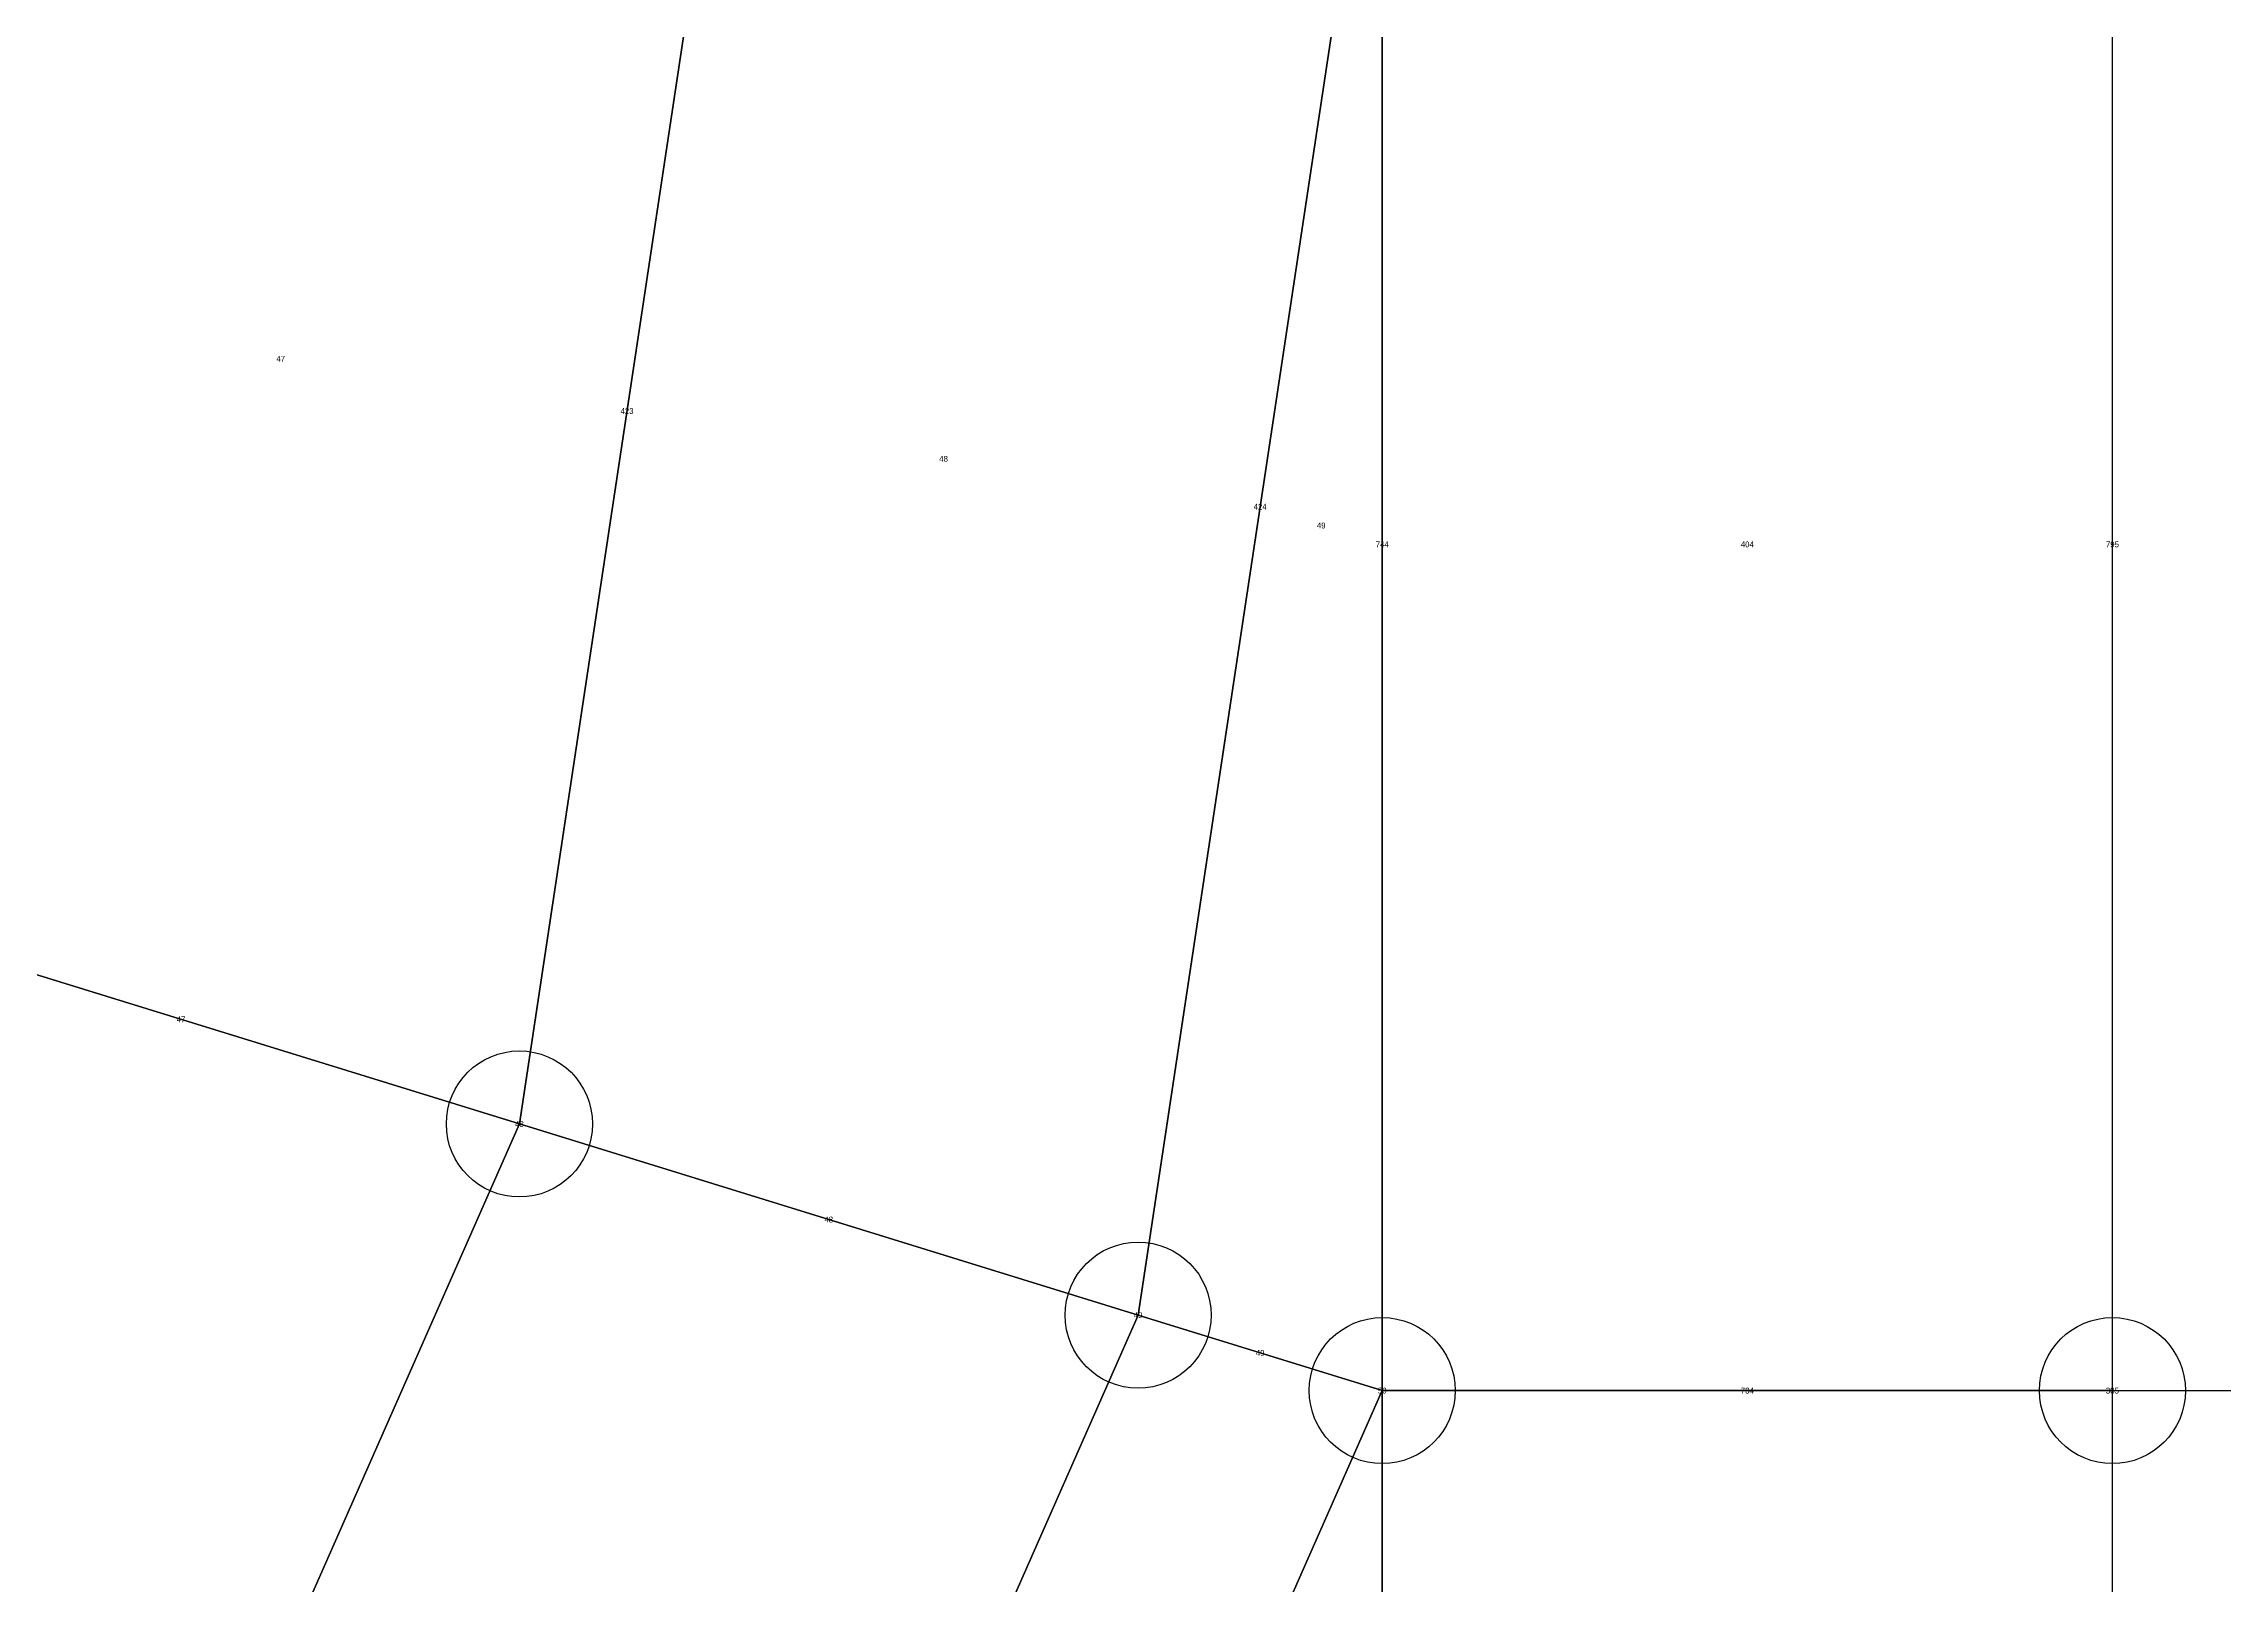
# Model space of a CAD drawing. Extents: x -2.75 to 2.75, y -2.5 to 2.5.
# Drawn here: x 1.417 to 2.163, y -0.646 to -0.118 of the extents above; entities that cross this region are included whole.
import ezdxf
from ezdxf.enums import TextEntityAlignment as Align

# ---------------------------------------------------------------- set-up
doc = ezdxf.new("R2010")
doc.units = 0
doc.header["$MEASUREMENT"] = 0
doc.header["$PDMODE"] = 33
doc.header["$PDSIZE"] = 0.05
for name, color, linetype in [('BRANCHE ESTERNO', 1, 'Continuous'), ('BRANCHE INTERNO', 7, 'Continuous'), ('BRANCHES-Index', 7, 'Continuous'), ('Faces', 7, 'Continuous'), ('Faces-Index', 7, 'Continuous'), ('NODI-Index', 7, 'Continuous'), ('NODO INTRADOSSO INTERNO', 7, 'Continuous')]:
    doc.layers.add(name, color=color, linetype=linetype)

msp = doc.modelspace()

# ---------------------------------------------------------------- linework, layer by layer
at = {"layer": 'BRANCHE ESTERNO'}
for p, q in [((1.57958, -0.48812, 2.07314), (1.65328, 0, 2.07314)), ((1.79142, -0.55358, 1.875), (1.875, 0, 1.875)), ((1.4253, -0.83777, 2.07314), (1.57958, -0.48812, 2.07314)), ((1.61644, -0.95012, 1.875), (1.79142, -0.55358, 1.875)), ((1.69186, -0.99445, 1.78323), (1.875, -0.57941, 1.78323)), ((2.125, -0.57941, 1.78323), (2.725, -0.57941, 1.90823))]:
    msp.add_line(p, q, dxfattribs=at)
at = {"layer": 'BRANCHE INTERNO'}
for p, q in [((1.875, -0.57941, 1.78323), (1.875, 0, 1.875)), ((2.125, -0.57941, 1.78323), (2.125, 0, 1.875)), ((1.34787, -0.41652, 2.24522), (1.57958, -0.48812, 2.07314)), ((1.57958, -0.48812, 2.07314), (1.79142, -0.55358, 1.875)), ((1.79142, -0.55358, 1.875), (1.875, -0.57941, 1.78323)), ((1.875, -1.1021, 1.51691), (1.875, -0.57941, 1.78323)), ((1.875, -0.57941, 1.78323), (2.125, -0.57941, 1.78323)), ((2.125, -1.1021, 1.51691), (2.125, -0.57941, 1.78323))]:
    msp.add_line(p, q, dxfattribs=at)
at = {"layer": 'Faces'}
for points in [[(1.34787, -0.41652, 2.24522), (1.41076, 0, 2.24522), (1.65328, 0, 2.07314), (1.57958, -0.48812, 2.07314)], [(1.57958, -0.48812, 2.07314), (1.65328, 0, 2.07314), (1.875, 0, 1.875), (1.79142, -0.55358, 1.875)], [(1.79142, -0.55358, 1.875), (1.875, 0, 1.875), (1.875, 0, 1.875), (1.875, -0.57941, 1.78323)], [(1.875, -0.57941, 1.78323), (2.125, -0.57941, 1.78323), (2.125, 0, 1.875), (1.875, 0, 1.875)], [(1.21622, -0.71488, 2.24522), (1.34787, -0.41652, 2.24522), (1.57958, -0.48812, 2.07314), (1.4253, -0.83777, 2.07314)], [(1.4253, -0.83777, 2.07314), (1.57958, -0.48812, 2.07314), (1.79142, -0.55358, 1.875), (1.61644, -0.95012, 1.875)], [(1.61644, -0.95012, 1.875), (1.79142, -0.55358, 1.875), (1.875, -0.57941, 1.78323), (1.69186, -0.99445, 1.78323)], [(1.69186, -0.99445, 1.78323), (1.875, -0.57941, 1.78323), (1.875, -0.57941, 1.78323), (1.875, -1.1021, 1.51691)], [(1.875, -1.1021, 1.51691), (2.125, -1.1021, 1.51691), (2.125, -0.57941, 1.78323), (1.875, -0.57941, 1.78323)]]:
    msp.add_3dface(points, dxfattribs=at)
at = {"layer": 'NODO INTRADOSSO INTERNO'}
for p in [(1.57958, -0.48812, 2.07314), (1.79142, -0.55358, 1.875), (1.875, -0.57941, 1.78323), (2.125, -0.57941, 1.78323)]:
    msp.add_point(p, dxfattribs=at)

# ---------------------------------------------------------------- texts
at = {"layer": 'BRANCHES-Index'}
for s, p in [('423', (1.61643, -0.24406, 2.07314)), ('424', (1.83321, -0.27679, 1.875)), ('744', (1.875, -0.2897, 1.82912)), ('795', (2.125, -0.2897, 1.82912)), ('47', (1.46373, -0.45232, 2.15918)), ('48', (1.6855, -0.52085, 1.97407)), ('49', (1.83321, -0.56649, 1.82912)), ('784', (2, -0.57941, 1.78323))]:
    msp.add_text(s, height=0.002, dxfattribs=at).set_placement(p, align=Align.MIDDLE_CENTER)
at = {"layer": 'Faces-Index'}
for s, p in [('47', (1.49787, -0.22616, 2.15918)), ('48', (1.72482, -0.26042, 1.97407)), ('49', (1.8541, -0.28325, 1.85206)), ('404', (2, -0.2897, 1.82912))]:
    msp.add_text(s, height=0.002, dxfattribs=at).set_placement(p, align=Align.MIDDLE_CENTER)
at = {"layer": 'NODI-Index'}
for s, p in [('48', (1.57958, -0.48812, 2.07314)), ('49', (1.79142, -0.55358, 1.875)), ('50', (1.875, -0.57941, 1.78323)), ('385', (2.125, -0.57941, 1.78323))]:
    msp.add_text(s, height=0.002, dxfattribs=at).set_placement(p, align=Align.MIDDLE_CENTER)

doc.saveas('drawing.dxf')
